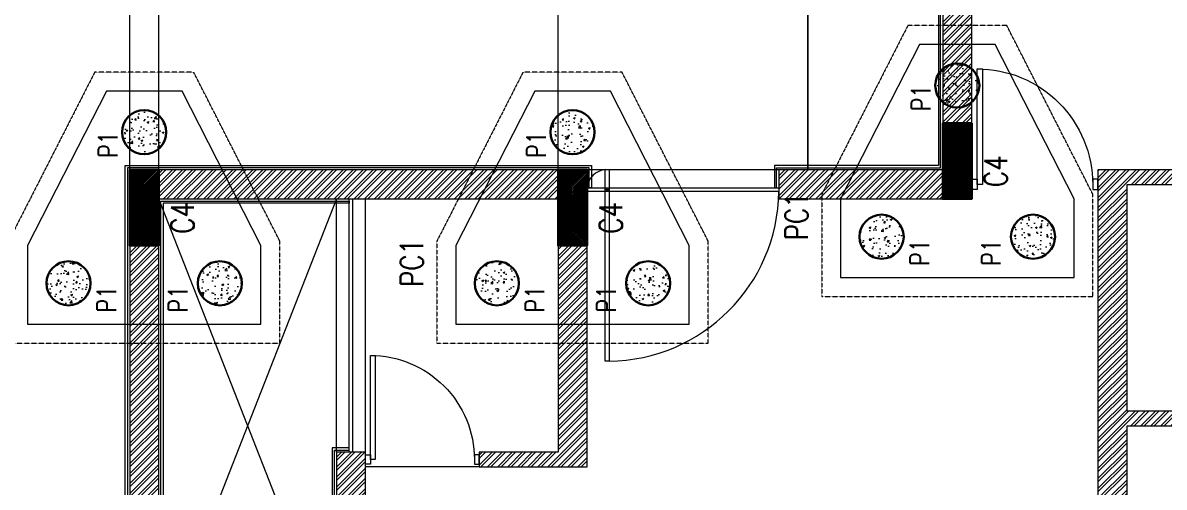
# Model space of a CAD drawing. Header units: metres. Extents: x 5205117 to 5948571, y 646915 to 1143748.
# Drawn here: x 5511041 to 5520088, y 835849 to 839534 of the extents above; entities that cross this region are included whole.
import ezdxf

# ---------------------------------------------------------------- set-up
doc = ezdxf.new("R2010")
doc.units = ezdxf.units.M
doc.header["$MEASUREMENT"] = 0
doc.linetypes.add('HIDDEN', pattern=[0.375, 0.25, -0.125])
doc.layers.add('A-GF', color=8, linetype='Continuous', lineweight=0, transparency=0.5)
for name, color, linetype, lineweight in [('S-COLUMN & WALL', 5, 'Continuous', 30), ('S-COLUMN_H', 250, 'Continuous', 0), ('S-FOUND-EXCAVATION', 253, 'HIDDEN', 0), ('S-FOUND-FOOTING', 7, 'Continuous', 15), ('S-PILE', 96, 'Continuous', 30), ('S-TEXT COL.', 1, 'Continuous', 0), ('S-TEXT PILE', 7, 'Continuous', 0)]:
    doc.layers.add(name, color=color, linetype=linetype, lineweight=lineweight)
doc.styles.add('SETU 1', font='romans.shx', dxfattribs={"width": 0.8})
pattern_1 = [(45, (1595081.140646775, 494016.5524752283), (-6.629126073623882, 6.629126073623883), [])]

# ---------------------------------------------------------------- blocks, each defined once
blk = doc.blocks.new('P2')
at = {"layer": 'S-PILE', "lineweight": 0}
h = blk.add_hatch(dxfattribs=at)
h.set_pattern_fill('AR-CONC', color=256, scale=20)
h.set_pattern_definition([(49.99999999999999, (0, 0), (143.4520365201507, -12.55042699651902), [15, -165]), (355, (0, 0), (-27.7502667226, 150.4384267400024), [12, -132]), (100.45144446, (11.9543362, -1.0458688), (115.7017693454224, 137.8879981937259), [12.7480384, -140.2284224]), (46.18420000000001, (0, 40), (213.4482661343145, -33.10385615861531), [22.5, -247.5]), (96.63563549, (17.787349, 37.2413386), (186.9323891348457, 194.8237201549101), [19.1220684, -210.342752]), (351.1841639899999, (0, 40), (186.9323890109546, 194.823720053998), [18, -198.0000002]), (21, (20, 30), (119.3814104236923, -80.52377813306776), [15, -165]), (326.0000000000001, (20, 30), (48.66306638431634, 145.0300090093706), [12, -132]), (71.45144474, (29.9484508, 23.2896852), (168.0444753459942, 64.50623056127077), [12.748038, -140.2284224]), (37.50000000000001, (0, 0), (2.431971063458134, 66.5787707662623), [0, -130.4, 0, -134, 0, -132.5]), (7.499999999999999, (0, 0), (52.61390748842972, 78.88234237647205), [0, -76.39999999999999, 0, -127.4, 0, -50.5]), (327.5, (-44.6, 0), (106.7644872344818, -4.510974346875951), [0, -50, 0, -156, 0, -207]), (317.5, (-64.6, 0), (116.6372338684772, 20.02099646646354), [0, -65, 0, -103.6, 0, -147])])
edge = h.paths.add_edge_path()
edge.add_arc((0, 0), 175, 0, 360)
at = {"layer": 'S-PILE'}
blk.add_circle((0, 0), 175, dxfattribs=at)

msp = doc.modelspace()

# ---------------------------------------------------------------- hatches: boundary and pattern name
at = {"layer": 'A-GF', "ltscale": 5}
h = msp.add_hatch(dxfattribs=at)
h.set_pattern_fill('ANSI32', color=256, scale=150)
h.set_pattern_definition([(45, (1901543.431785271, 480541.7018251682), (-39.7747564417433, 39.7747564417433), []), (45, (1901569.948289521, 480541.7018251682), (-39.7747564417433, 39.7747564417433), [])])
h.paths.add_polyline_path([(5521808.018435445, 821161.9202748376), (5522543.018435445, 821161.9202748376), (5522543.018435445, 825736.9202748376), (5521808.018435445, 825736.9202748376), (5521808.018435445, 825966.9202748376), (5522428.018435445, 825966.9202748376), (5522428.018435445, 828666.92027484), (5521808.018435445, 828666.92027484), (5521808.018435445, 828896.92027484), (5522658.018435445, 828896.92027484), (5522658.018435445, 820184.4202748376), (5522558.018435445, 820184.4202748376), (5522558.018435445, 820084.4202748376), (5522658.018435445, 820084.4202748376), (5522658.018435445, 819106.9202748376), (5520693.018435445, 819106.9202748376), (5520693.018435445, 821161.9202748376), (5520808.018435445, 821161.9202748376), (5520808.018435445, 819336.9202748376), (5522428.018435445, 819336.9202748376), (5522428.018435445, 820931.9202748376), (5521808.018435445, 820931.9202748376)])
h.paths.add_polyline_path([(5522033.018435445, 830011.92027484), (5522033.018435445, 830216.9202748376), (5522428.018435445, 830216.9202748376), (5522428.018435445, 830011.92027484)], flags=16)
h.paths.add_polyline_path([(5522658.018435445, 830701.92027484), (5522428.018435445, 830701.92027484), (5522428.018435445, 830331.9202748376), (5522033.018435445, 830331.9202748376), (5522033.018435445, 830701.92027484), (5521918.018435445, 830701.92027484), (5521918.018435445, 830011.92027484), (5521808.018435445, 830011.92027484), (5521808.018435445, 829896.92027484), (5522658.018435445, 829896.92027484)], flags=17)
h.paths.add_polyline_path([(5515283.018435445, 838136.9202748376), (5515283.018435445, 836126.9202748376), (5514658.018435445, 836126.9202748376), (5514658.018435445, 836011.9202748376), (5515513.018435445, 836011.9202748376), (5515513.018435445, 838366.9202748376), (5511888.018435445, 838366.9202748376), (5511888.018435445, 833706.9202748376), (5512488.018435445, 833706.9202748376), (5512488.018435445, 834306.9202748376), (5515283.018435445, 834306.9202748376), (5515283.018435445, 833706.9202748376), (5517263.018435445, 833706.9202748376), (5517263.018435445, 834536.9202748376), (5515513.018435445, 834536.9202748376), (5515513.018435445, 834986.9202748376), (5515283.018435445, 834986.9202748376), (5515283.018435445, 834536.9202748376), (5513758.018435445, 834536.9202748376), (5513758.018435445, 836126.9202748376), (5513528.018435445, 836126.9202748376), (5513528.018435445, 834536.9202748376), (5512118.018435445, 834536.9202748376), (5512118.018435445, 838136.9202748376)])
h.paths.add_polyline_path([(5522658.018435445, 833936.9202748376), (5522658.018435445, 834906.9202748376), (5522428.018435445, 834906.9202748376), (5522428.018435445, 834536.9202748376), (5519793.018435445, 834536.9202748376), (5519793.018435445, 836336.9202748376), (5520393.018435445, 836336.9202748376), (5520393.018435445, 836451.9202748376), (5519793.018435445, 836451.9202748376), (5519793.018435445, 838251.9202748376), (5520393.018435445, 838251.9202748376), (5520393.018435445, 838366.9202748376), (5519563.018435445, 838366.9202748376), (5519563.018435445, 825736.9202748381), (5520808.018435444, 825736.9202748376), (5520808.018435444, 825966.9202748376), (5519793.018435445, 825966.9202748376), (5519793.018435445, 829896.92027484), (5520908.018435445, 829896.92027484), (5520908.018435445, 830011.9202748404), (5519793.018435445, 830011.9202748404), (5519793.018435445, 832761.9202748381), (5521008.018435445, 832761.9202748381), (5521008.018435445, 832876.9202748381), (5519793.018435445, 832876.9202748381), (5519793.018435445, 834306.9202748376), (5521918.018435445, 834306.9202748376), (5521918.018435445, 832876.9202748376), (5521808.018435445, 832876.9202748376), (5521808.018435445, 832761.9202748376), (5522033.018435445, 832761.9202748376), (5522033.018435445, 834306.9202748376), (5522428.018435445, 834306.9202748376), (5522428.018435445, 833936.9202748376)])
h.paths.add_polyline_path([(5511888.018435445, 820631.9202748376), (5512488.018435445, 820631.9202748376), (5512488.018435445, 819106.9202748376), (5511888.018435445, 819106.9202748376)])
h.paths.add_polyline_path([(5511888.018435445, 820931.9202748376), (5511888.018435445, 826566.9202748376), (5512488.018435445, 826566.9202748376), (5512488.018435445, 825736.9202748376), (5512118.018435445, 825736.9202748376), (5512118.018435445, 821161.9202748376), (5512488.018435445, 821161.9202748376), (5512488.018435445, 820931.9202748376)])
h.paths.add_polyline_path([(5512373.018435445, 825966.9202748376), (5512118.018435445, 825966.9202748376), (5512118.018435445, 826451.9202748376), (5512373.018435445, 826451.9202748376)], flags=16)
h.paths.add_polyline_path([(5512118.018435445, 819336.9202748376), (5512373.018435445, 819336.9202748376), (5512373.018435445, 820401.9202748376), (5512118.018435445, 820401.9202748376)], flags=16)
h.paths.add_polyline_path([(5515283.018435445, 826566.9202748376), (5517263.018435445, 826566.9202748376), (5517263.018435445, 825736.9202748376), (5515283.018435445, 825736.9202748376)])
h.paths.add_polyline_path([(5515513.018435445, 826451.9202748376), (5517033.018435445, 826451.9202748376), (5517033.018435445, 825966.9202748376), (5515513.018435445, 825966.9202748376)], flags=16)
h.paths.add_polyline_path([(5522658.018435445, 843196.9202748376), (5522658.018435445, 835806.9202748376), (5522428.018435445, 835806.9202748376), (5522428.018435445, 836336.9202748376), (5521293.018435445, 836336.9202748376), (5521293.018435445, 836451.9202748376), (5522428.018435445, 836451.9202748376), (5522428.018435445, 838251.9202748376), (5521393.018435445, 838251.9202748376), (5521393.018435445, 838366.9202748376), (5522428.018435445, 838366.9202748376), (5522428.018435445, 842966.9202748376), (5522058.018435445, 842966.9202748376), (5522058.018435445, 843196.9202748376)])
h.paths.add_polyline_path([(5519193.018435445, 821161.9202748376), (5519793.018435445, 821161.9202748376), (5519793.018435445, 819106.9202748376), (5519193.018435445, 819106.9202748376)])
h.paths.add_polyline_path([(5519308.018435445, 820931.9202748376), (5519563.018435445, 820931.9202748376), (5519563.018435445, 819336.9202748376), (5519308.018435445, 819336.9202748376)], flags=16)
h.paths.add_polyline_path([(5518333.018435445, 842966.9202748376), (5518333.018435445, 838366.9202748376), (5517033.018435445, 838366.9202748376), (5517033.018435445, 838136.9202748376), (5518563.018435445, 838136.9202748376), (5518563.018435445, 842966.9202748376), (5518933.018435445, 842966.9202748376), (5518933.018435445, 843196.9202748376), (5518333.018435445, 843196.9202748376)])
h.paths.add_polyline_path([(5515513.018435445, 833821.9202748376), (5515513.018435445, 834306.9202748376), (5517033.018435445, 834306.9202748376), (5517033.018435445, 833821.9202748376)], flags=16)
h.paths.add_polyline_path([(5518333.018435445, 845021.9202748376), (5518333.018435445, 843496.9202748376), (5518933.018435445, 843496.9202748376), (5518933.018435445, 845021.9202748376)])
h.paths.add_polyline_path([(5518563.018435445, 844791.9202748376), (5518563.018435445, 843611.9202748376), (5518818.018435445, 843611.9202748376), (5518818.018435445, 844791.9202748376)], flags=16)
h.paths.add_polyline_path([(5522658.018435445, 845021.9202748376), (5522658.018435445, 843496.9202748376), (5522058.018435445, 843496.9202748376), (5522058.018435445, 845021.9202748376)])
h.paths.add_polyline_path([(5522428.018435445, 844791.9202748376), (5522428.018435445, 843611.9202748376), (5522173.018435445, 843611.9202748376), (5522173.018435445, 844791.9202748376)], flags=16)
h.paths.add_polyline_path([(5518033.018435445, 840746.9202748376), (5517033.018435445, 840746.9202748376), (5517033.018435445, 840516.9202748376), (5518033.018435445, 840516.9202748376)], flags=17)
h.paths.add_polyline_path([(5511888.018435445, 840746.9202748376), (5511888.018435445, 840516.9202748376), (5515513.018435445, 840516.9202748376), (5515513.018435445, 840746.9202748376)])
h.paths.add_polyline_path([(5512373.018435445, 834306.9202748376), (5512373.018435445, 833821.9202748376), (5512118.018435445, 833821.9202748376), (5512118.018435445, 834306.9202748376)], flags=16)
at = {"layer": 'A-GF', "ltscale": 100}
h = msp.add_hatch(dxfattribs=at)
h.set_pattern_fill('ANSI31', color=256, scale=75)
h.set_pattern_definition(pattern_1)
h.paths.add_polyline_path([(5518563.018435445, 838736.9202748376), (5518333.018435445, 838736.9202748376), (5518333.018435445, 838136.9202748376), (5518563.018435445, 838136.9202748376)])
h = msp.add_hatch(dxfattribs=at)
h.set_pattern_fill('ANSI31', color=256, scale=75)
h.set_pattern_definition(pattern_1)
h.paths.add_polyline_path([(5511888.018435445, 838366.9202748376), (5511888.018435445, 837766.9202748376), (5512118.018435445, 837766.9202748376), (5512118.018435445, 838366.9202748376)])
h = msp.add_hatch(dxfattribs=at)
h.set_pattern_fill('ANSI31', color=256, scale=75)
h.set_pattern_definition(pattern_1)
h.paths.add_polyline_path([(5515283.018435445, 838366.9202748376), (5515283.018435445, 837766.9202748376), (5515513.018435445, 837766.9202748376), (5515513.018435445, 838366.9202748376)])
at = {"layer": 'S-COLUMN_H'}
h = msp.add_hatch(color=256, dxfattribs=at)
h.dxf.hatch_style = 1
h.paths.add_polyline_path([(5518563.018435445, 838736.9202748381), (5518333.018435445, 838736.9202748381), (5518333.018435445, 838136.9202748381), (5518563.018435445, 838136.9202748381)])
h = msp.add_hatch(color=256, dxfattribs=at)
h.dxf.hatch_style = 1
h.paths.add_polyline_path([(5512118.018435444, 838366.9202748381), (5511888.018435444, 838366.9202748381), (5511888.018435444, 837766.9202748381), (5512118.018435444, 837766.9202748381)])
h = msp.add_hatch(color=256, dxfattribs=at)
h.dxf.hatch_style = 1
h.paths.add_polyline_path([(5515513.018435444, 838366.9202748381), (5515283.018435444, 838366.9202748381), (5515283.018435444, 837766.9202748381), (5515513.018435444, 837766.9202748381)])

# ---------------------------------------------------------------- linework, layer by layer
at = {"layer": 'A-GF', "ltscale": 5}
for p, q in [((5511888.018435445, 838366.9202748376), (5511888.018435445, 840516.9202748376)), ((5512118.018435445, 838366.9202748376), (5512118.018435445, 840516.9202748376)), ((5515283.018435445, 838366.9202748376), (5515283.018435444, 840516.9202748376)), ((5517263.018435445, 838366.9202748376), (5517263.018435445, 840516.9202748376)), ((5517033.018435445, 838366.9202748376), (5515513.018435444, 838366.9202748376)), ((5513528.018435445, 834536.9202748376), (5512118.018435445, 838136.9202748376)), ((5513528.018435445, 838136.9202748376), (5512118.018435445, 834536.9202748376)), ((5513528.018435445, 836126.9202748376), (5513528.018435445, 838136.9202748376)), ((5513628.018435445, 836126.9202748376), (5513628.018435445, 838136.9202748376)), ((5513658.018435445, 836126.9202748376), (5513658.018435445, 838136.9202748376)), ((5513758.018435445, 836126.9202748376), (5513758.018435445, 838136.9202748376)), ((5514658.018435445, 836011.9202748376), (5513758.018435445, 836011.9202748376))]:
    msp.add_line(p, q, dxfattribs=at)
at = {"layer": 'A-GF', "ltscale": 10}
for p, q in [((5518604.685102112, 838251.9202748376), (5518604.685102112, 839168.5869415042)), ((5518604.685102112, 839168.5869415042), (5518646.351768778, 839168.5869415042)), ((5518646.351768778, 839168.5869415042), (5518646.351768778, 838251.9202748376)), ((5518563.018435445, 838210.2536081711), (5518563.018435445, 838293.5869415042)), ((5518563.018435445, 838293.5869415042), (5518604.685102112, 838293.5869415042)), ((5518604.685102112, 838293.5869415042), (5518604.685102112, 838210.2536081711)), ((5519563.018435445, 838293.5869415042), (5519521.351768778, 838293.5869415042)), ((5519521.351768778, 838293.5869415042), (5519521.351768778, 838210.2536081711)), ((5519563.018435445, 838210.2536081711), (5519563.018435445, 838293.5869415042)), ((5518604.685102112, 838210.2536081711), (5518563.018435445, 838210.2536081711)), ((5518646.351768778, 838251.9202748376), (5518604.685102112, 838251.9202748376)), ((5519521.351768778, 838210.2536081711), (5519563.018435445, 838210.2536081711)), ((5513795.518435445, 836069.4202748381), (5513795.518435445, 836894.4202748381)), ((5513795.518435445, 836894.4202748381), (5513833.018435445, 836894.4202748381)), ((5513833.018435445, 836894.4202748381), (5513833.018435445, 836069.4202748381)), ((5513758.018435445, 836031.9202748381), (5513758.018435445, 836106.9202748381)), ((5513758.018435445, 836106.9202748381), (5513795.518435445, 836106.9202748381)), ((5513795.518435445, 836106.9202748381), (5513795.518435445, 836031.9202748381)), ((5514658.018435445, 836106.9202748381), (5514620.518435445, 836106.9202748381)), ((5514620.518435445, 836106.9202748381), (5514620.518435445, 836031.9202748381)), ((5514658.018435445, 836031.9202748381), (5514658.018435445, 836106.9202748381)), ((5513795.518435445, 836031.9202748381), (5513758.018435445, 836031.9202748381)), ((5513833.018435445, 836069.4202748381), (5513795.518435445, 836069.4202748381)), ((5514620.518435445, 836031.9202748381), (5514658.018435445, 836031.9202748381))]:
    msp.add_line(p, q, dxfattribs=at)
at = {"layer": 'A-GF', "ltscale": 5, "flags": 128}
msp.add_lwpolyline([(5518298.018435445, 843231.9202748376), (5518298.018435445, 838401.9202748381), (5516998.018435444, 838401.9202748381), (5516998.018435462, 838224.2902257761), (5517016.018435445, 838224.2902257761), (5517016.018435445, 838383.9202748381), (5518316.018435445, 838383.9202748381), (5518316.018435445, 843213.9202748376)], dxfattribs=at)
at = {"layer": 'A-GF', "ltscale": 5}
for points in [[(5518333.018435445, 842966.9202748376), (5518333.018435445, 838366.9202748376), (5517033.018435445, 838366.9202748376), (5517033.018435445, 838136.9202748376), (5518563.018435445, 838136.9202748376), (5518563.018435445, 842966.9202748376), (5518933.018435445, 842966.9202748376), (5518933.018435445, 843196.9202748376), (5518333.018435445, 843196.9202748376)], [(5512135.018435445, 838119.9202748376), (5513628.018435445, 838119.9202748376), (5513628.018435445, 838101.9202748376), (5512153.018435445, 838101.9202748376), (5512153.018435445, 834571.9202748381), (5512523.018435445, 834571.9202748376), (5512523.018435445, 833671.9202748376), (5511853.018435445, 833671.9202748376), (5511853.018435445, 838401.9202748376), (5515548.018435445, 838401.9202748372), (5515548.018435445, 838224.2902257761), (5515530.018435445, 838224.2902257761), (5515530.018435445, 838383.9202748372), (5511871.018435445, 838383.9202748376), (5511871.018435445, 833689.9202748376), (5512505.018435445, 833689.9202748376), (5512505.018435445, 834553.9202748376), (5512135.018435445, 834553.9202748381)], [(5515283.018435445, 838136.9202748376), (5515283.018435445, 836126.9202748376), (5514658.018435445, 836126.9202748376), (5514658.018435445, 836011.9202748376), (5515513.018435445, 836011.9202748376), (5515513.018435445, 838366.9202748376), (5511888.018435445, 838366.9202748376), (5511888.018435445, 833706.9202748376), (5512488.018435445, 833706.9202748376), (5512488.018435445, 834306.9202748376), (5515283.018435445, 834306.9202748376), (5515283.018435445, 833706.9202748376), (5517263.018435445, 833706.9202748376), (5517263.018435445, 834536.9202748376), (5515513.018435445, 834536.9202748376), (5515513.018435445, 834986.9202748376), (5515283.018435445, 834986.9202748376), (5515283.018435445, 834536.9202748376), (5513758.018435445, 834536.9202748376), (5513758.018435445, 836126.9202748376), (5513528.018435445, 836126.9202748376), (5513528.018435445, 834536.9202748376), (5512118.018435445, 834536.9202748376), (5512118.018435445, 838136.9202748376)], [(5513511.018435445, 834289.9202748376), (5513511.018435445, 836143.9202748376), (5513628.018435445, 836143.9202748376), (5513628.018435445, 836161.9202748376), (5513493.018435445, 836161.9202748376), (5513493.018435445, 834271.9202748376), (5515248.018435445, 834271.9202748376), (5515248.018435445, 833671.9202748376), (5517133.018435445, 833671.9202748376), (5517133.018435445, 833689.9202748376), (5515266.018435445, 833689.9202748376), (5515266.018435445, 834289.9202748376)]]:
    msp.add_lwpolyline(points, close=True, dxfattribs=at)
for points in [[(5515283.018435445, 838366.9202748376), (5515283.018435445, 842366.9202748376), (5517263.018435445, 842366.9202748376), (5517263.018435445, 838366.9202748376)], [(5520393.018435445, 838366.9202748376), (5519563.018435445, 838366.9202748376), (5519563.018435445, 825736.9202748381), (5520808.018435444, 825736.9202748376)], [(5520393.018435445, 836451.9202748376), (5519793.018435445, 836451.9202748376), (5519793.018435445, 838251.9202748376), (5520393.018435445, 838251.9202748376)], [(5522428.018435445, 834536.9202748376), (5519793.018435445, 834536.9202748376), (5519793.018435445, 836336.9202748376), (5520393.018435445, 836336.9202748376)]]:
    msp.add_lwpolyline(points, dxfattribs=at)
at = {"layer": 'A-GF', "ltscale": 5, "flags": 128}
for points in [[(5518333.018435445, 838136.9202748376), (5518563.018435445, 838136.9202748376), (5518563.018435445, 838736.9202748376), (5518333.018435445, 838736.9202748376)], [(5511888.018435445, 837766.9202748376), (5512118.018435445, 837766.9202748376), (5512118.018435445, 838366.9202748376), (5511888.018435445, 838366.9202748376)], [(5515283.018435445, 837766.9202748376), (5515513.018435445, 837766.9202748376), (5515513.018435445, 838366.9202748376), (5515283.018435445, 838366.9202748376)]]:
    msp.add_lwpolyline(points, close=True, dxfattribs=at)
at = {"layer": 'A-GF', "ltscale": 100}
for points in [[(5515657.98953371, 836849.2613240418), (5515657.98953371, 838369.2613240422), (5515687.276624269, 838369.2613240422), (5515687.276624269, 836849.2613240418)], [(5517033.018435445, 838195.0031352176), (5515513.018435445, 838195.0031352176), (5515513.018435445, 838224.2902257761), (5517033.018435445, 838224.2902257761)]]:
    msp.add_lwpolyline(points, close=True, dxfattribs=at)
msp.add_circle((5515672.63307899, 838209.6466804969), 6.58959537572483, dxfattribs=at)
msp.add_arc((5515672.63307899, 838209.6466804969), 159.9920411518206, 93.93616611044263, 176.0638338912782, dxfattribs=at)
at = {"layer": 'A-GF'}
msp.add_arc((5515672.63307899, 838209.6466804969), 1360.46416765588, 270.6167229759065, 359.3832770111575, dxfattribs=at)
at = {"layer": 'A-GF', "ltscale": 2, "extrusion": (0, 0, -1)}
for centre, major_axis, ratio, start_param, end_param in [((5518604.685102112, 838251.9202748376), (912.0157610364444, 92.22271628530127), 0.9999999999997407, -1.470019231396235, 0.1007770953987139), ((5513795.518435445, 836069.4202748381), (583.3630944789039, 583.3630944789037), 0.9999999999999928, 5.497787143782134, 7.068583470577038)]:
    msp.add_ellipse(centre, major_axis=major_axis, ratio=ratio, start_param=start_param, end_param=end_param, dxfattribs=at)
at = {"layer": 'S-COLUMN & WALL', "color": 5}
for points in [[(5518563.018435445, 838736.9202748381), (5518333.018435445, 838736.9202748381), (5518333.018435445, 838136.9202748381), (5518563.018435445, 838136.9202748381)], [(5512118.018435444, 838366.9202748381), (5511888.018435444, 838366.9202748381), (5511888.018435444, 837766.9202748381), (5512118.018435444, 837766.9202748381)], [(5515513.018435444, 838366.9202748381), (5515283.018435444, 838366.9202748381), (5515283.018435444, 837766.9202748381), (5515513.018435444, 837766.9202748381)]]:
    msp.add_lwpolyline(points, close=True, dxfattribs=at)
at = {"layer": 'S-FOUND-EXCAVATION'}
for points in [[(5519523.018422777, 837361.9202002392), (5519523.018422777, 838172.3304457322), (5518840.723533636, 839511.9202002392), (5518055.313340348, 839511.9202002392), (5517373.018422777, 838172.3304471357), (5517373.018422777, 837361.9202002392)], [(5513078.018422777, 836991.9202002392), (5513078.018422777, 837802.3304457322), (5512395.723533635, 839141.9202002392), (5511610.313340347, 839141.9202002392), (5510928.018422777, 837802.3304471357), (5510928.018422777, 836991.9202002392)], [(5516473.018422777, 836991.9202002392), (5516473.018422777, 837802.3304457322), (5515790.723533635, 839141.9202002392), (5515005.313340347, 839141.9202002392), (5514323.018422777, 837802.3304471357), (5514323.018422777, 836991.9202002392)]]:
    msp.add_lwpolyline(points, close=True, dxfattribs=at)
at = {"layer": 'S-FOUND-FOOTING', "color": 1}
for points in [[(5519373.018422777, 837511.9202002392), (5519373.018422777, 838136.9202485338), (5518748.018436073, 839361.9202002392), (5518148.018436073, 839361.9202002392), (5517523.018422777, 838136.9202485338), (5517523.018422777, 837511.9202002392), (5519373.018422777, 837511.9202002392)], [(5512928.018422777, 837141.9202002392), (5512928.018422777, 837766.9202485338), (5512303.018436072, 838991.9202002392), (5511703.018436072, 838991.9202002392), (5511078.018422777, 837766.9202485338), (5511078.018422777, 837141.9202002392), (5512928.018422777, 837141.9202002392)], [(5516323.018422777, 837141.9202002392), (5516323.018422777, 837766.9202485338), (5515698.018436072, 838991.9202002392), (5515098.018436072, 838991.9202002392), (5514473.018422777, 837766.9202485338), (5514473.018422777, 837141.9202002392), (5516323.018422777, 837141.9202002392)]]:
    msp.add_lwpolyline(points, dxfattribs=at)

# ---------------------------------------------------------------- block references
at = {"layer": 'S-PILE'}
for p in [(5518448.018436073, 839036.9202485338), (5512003.018436072, 838666.9202485338), (5515398.018436072, 838666.9202485338), (5517848.018430926, 837837.0566268109), (5519048.018430926, 837837.0566268109), (5511403.018430926, 837467.0566268109), (5512603.018430926, 837467.0566268109), (5514798.018430926, 837467.0566268109), (5515998.018430926, 837467.0566268109)]:
    msp.add_blockref('P2', p, dxfattribs=at)

# ---------------------------------------------------------------- texts
at = {"layer": 'S-TEXT COL.', "color": 1, "true_color": 0xe61414, "style": 'SETU 1', "width": 0.8}
for p in [(5518842.350064266, 838229.453580904), (5512397.350064265, 837859.453580904), (5515792.350064265, 837859.453580904)]:
    msp.add_text('C4', height=180, rotation=90, dxfattribs=at).set_placement(p)
at = {"layer": 'S-TEXT COL.', "color": 7, "style": 'SETU 1', "width": 0.8}
for p in [(5517263.887314906, 837807.5604189674), (5514213.887314905, 837437.5604189674)]:
    msp.add_text('PC1', height=180, rotation=90, dxfattribs=at).set_placement(p)
at = {"layer": 'S-TEXT PILE', "style": 'SETU 1', "width": 0.8}
for p in [(5518236.026632465, 838832.5634020662), (5511791.026632464, 838462.5634020662), (5515186.026632464, 838462.5634020662), (5518224.51346452, 837606.376518612), (5518791.523381035, 837606.376518612), (5511779.513464519, 837236.376518612), (5512346.523381034, 837236.376518612), (5515174.513464519, 837236.376518612), (5515741.523381034, 837236.376518612)]:
    msp.add_text('P1', height=150, rotation=90, dxfattribs=at).set_placement(p)

doc.saveas('drawing.dxf')
